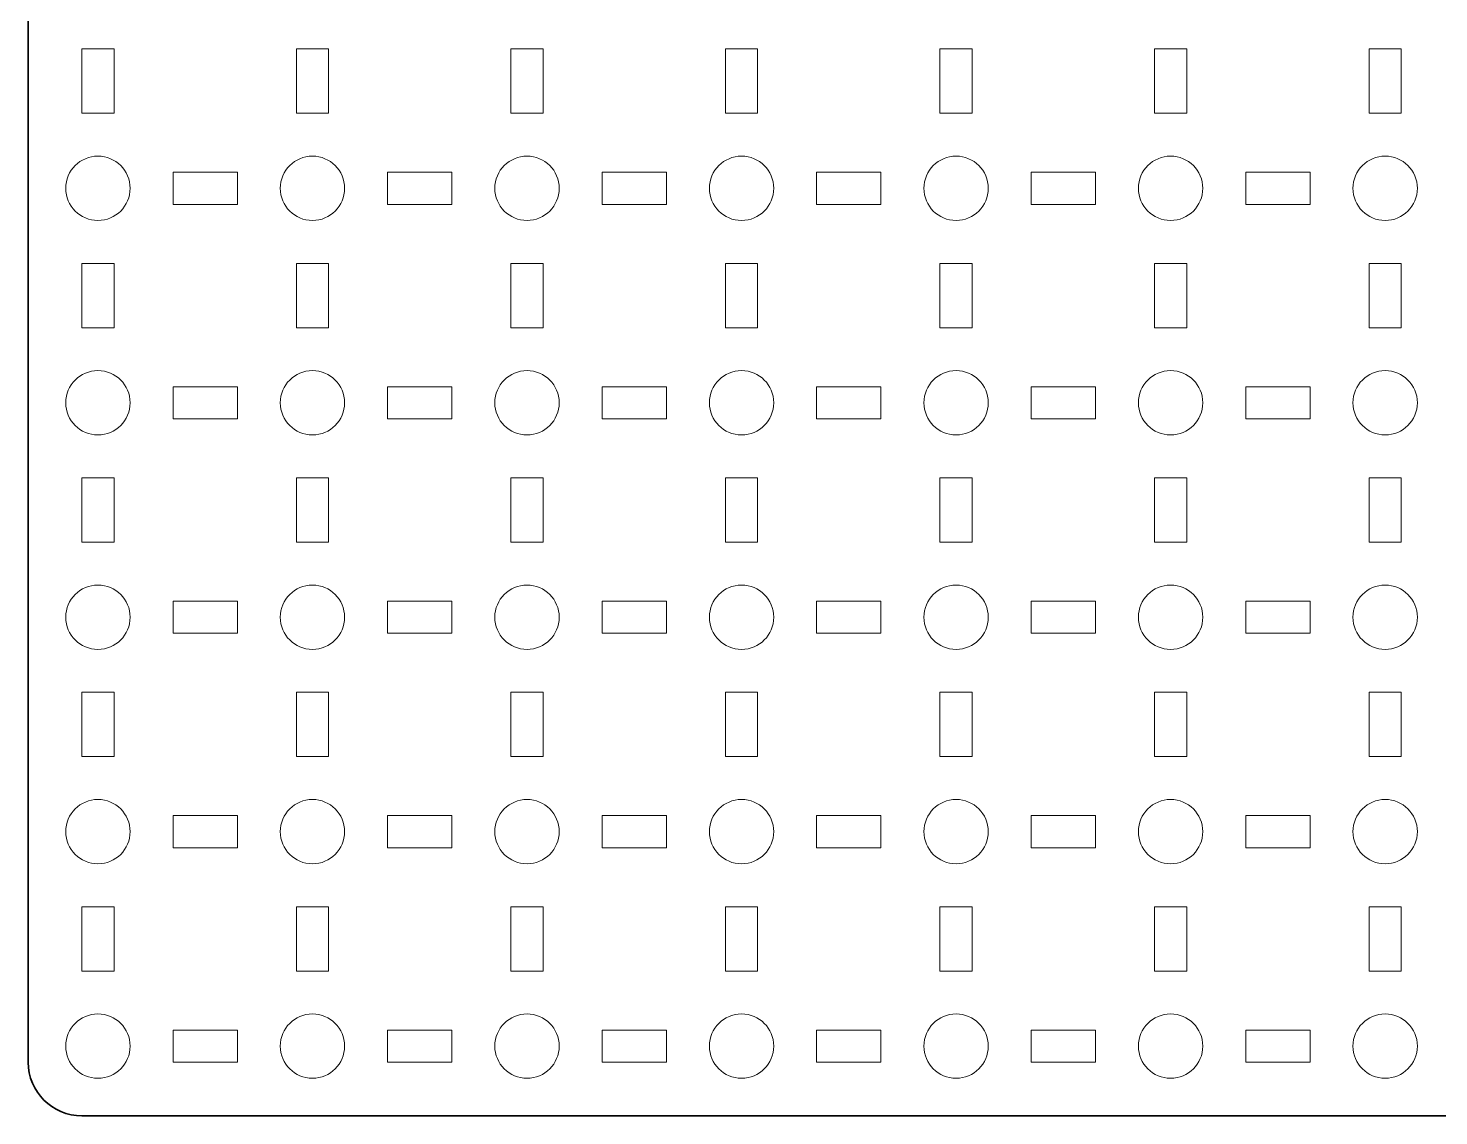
# Model space of a CAD drawing. Header units: centimetres. Extents: x -40 to 171, y -20 to 141.
# Drawn here: x 34.85 to 48, y 81.5 to 91.64 of the extents above; entities that cross this region are included whole.
import ezdxf

# ---------------------------------------------------------------- set-up
doc = ezdxf.new("R2010")
doc.units = ezdxf.units.CM
doc.header["$MEASUREMENT"] = 0
doc.layers.add('Layer 1', color=7, linetype='Continuous')

msp = doc.modelspace()

# ---------------------------------------------------------------- linework, layer by layer
at = {"layer": 'Layer 1', "color": 250, "lineweight": 35}
msp.add_open_spline([(53.65, 81.5), (53.65, 81.5), (35.35, 81.5), (35.35, 81.5), (35.35, 81.5), (35.07391, 81.5), (34.85, 81.72391), (34.85, 82), (34.85, 82), (34.85, 82), (34.85, 108.3), (34.85, 108.3), (34.85, 108.3), (34.85, 108.57609), (35.07391, 108.8), (35.35, 108.8), (35.35, 108.8), (35.35, 108.8), (53.65, 108.8), (53.65, 108.8), (53.65, 108.8), (53.92609, 108.8), (54.15, 108.57609), (54.15, 108.3), (54.15, 108.3), (54.15, 108.3), (54.15, 82), (54.15, 82), (54.15, 82), (54.15, 81.72391), (53.92609, 81.5), (53.65, 81.5)], degree=3, knots=[0, 0, 0, 0, 0.125, 0.125, 0.125, 0.125, 0.25, 0.25, 0.25, 0.25, 0.375, 0.375, 0.375, 0.375, 0.5, 0.5, 0.5, 0.5, 0.625, 0.625, 0.625, 0.625, 0.75, 0.75, 0.75, 0.75, 0.875, 0.875, 0.875, 0.875, 1, 1, 1, 1], dxfattribs=at)
at = {"layer": 'Layer 1', "color": 250, "lineweight": 20}
for points in [[(35.35, 90.85), (35.35, 90.85), (35.35, 91.45), (35.35, 91.45), (35.35, 91.45), (35.35, 91.45), (35.65, 91.45), (35.65, 91.45), (35.65, 91.45), (35.65, 91.45), (35.65, 90.85), (35.65, 90.85), (35.65, 90.85), (35.65, 90.85), (35.35, 90.85), (35.35, 90.85)], [(37.35, 90.85), (37.35, 90.85), (37.35, 91.45), (37.35, 91.45), (37.35, 91.45), (37.35, 91.45), (37.65, 91.45), (37.65, 91.45), (37.65, 91.45), (37.65, 91.45), (37.65, 90.85), (37.65, 90.85), (37.65, 90.85), (37.65, 90.85), (37.35, 90.85), (37.35, 90.85)], [(39.35, 90.85), (39.35, 90.85), (39.35, 91.45), (39.35, 91.45), (39.35, 91.45), (39.35, 91.45), (39.65, 91.45), (39.65, 91.45), (39.65, 91.45), (39.65, 91.45), (39.65, 90.85), (39.65, 90.85), (39.65, 90.85), (39.65, 90.85), (39.35, 90.85), (39.35, 90.85)], [(41.35, 90.85), (41.35, 90.85), (41.35, 91.45), (41.35, 91.45), (41.35, 91.45), (41.35, 91.45), (41.65, 91.45), (41.65, 91.45), (41.65, 91.45), (41.65, 91.45), (41.65, 90.85), (41.65, 90.85), (41.65, 90.85), (41.65, 90.85), (41.35, 90.85), (41.35, 90.85)], [(43.35, 90.85), (43.35, 90.85), (43.35, 91.45), (43.35, 91.45), (43.35, 91.45), (43.35, 91.45), (43.65, 91.45), (43.65, 91.45), (43.65, 91.45), (43.65, 91.45), (43.65, 90.85), (43.65, 90.85), (43.65, 90.85), (43.65, 90.85), (43.35, 90.85), (43.35, 90.85)], [(45.35, 90.85), (45.35, 90.85), (45.35, 91.45), (45.35, 91.45), (45.35, 91.45), (45.35, 91.45), (45.65, 91.45), (45.65, 91.45), (45.65, 91.45), (45.65, 91.45), (45.65, 90.85), (45.65, 90.85), (45.65, 90.85), (45.65, 90.85), (45.35, 90.85), (45.35, 90.85)], [(47.35, 90.85), (47.35, 90.85), (47.35, 91.45), (47.35, 91.45), (47.35, 91.45), (47.35, 91.45), (47.65, 91.45), (47.65, 91.45), (47.65, 91.45), (47.65, 91.45), (47.65, 90.85), (47.65, 90.85), (47.65, 90.85), (47.65, 90.85), (47.35, 90.85), (47.35, 90.85)], [(35.2, 90.15), (35.2, 90.31566), (35.33434, 90.45), (35.5, 90.45), (35.5, 90.45), (35.66566, 90.45), (35.8, 90.31566), (35.8, 90.15), (35.8, 90.15), (35.8, 89.98434), (35.66566, 89.85), (35.5, 89.85), (35.5, 89.85), (35.33434, 89.85), (35.2, 89.98434), (35.2, 90.15)], [(37.2, 90.15), (37.2, 90.31566), (37.33434, 90.45), (37.5, 90.45), (37.5, 90.45), (37.66566, 90.45), (37.8, 90.31566), (37.8, 90.15), (37.8, 90.15), (37.8, 89.98434), (37.66566, 89.85), (37.5, 89.85), (37.5, 89.85), (37.33434, 89.85), (37.2, 89.98434), (37.2, 90.15)], [(39.2, 90.15), (39.2, 90.31566), (39.33434, 90.45), (39.5, 90.45), (39.5, 90.45), (39.66566, 90.45), (39.8, 90.31566), (39.8, 90.15), (39.8, 90.15), (39.8, 89.98434), (39.66566, 89.85), (39.5, 89.85), (39.5, 89.85), (39.33434, 89.85), (39.2, 89.98434), (39.2, 90.15)], [(41.2, 90.15), (41.2, 90.31566), (41.33434, 90.45), (41.5, 90.45), (41.5, 90.45), (41.66566, 90.45), (41.8, 90.31566), (41.8, 90.15), (41.8, 90.15), (41.8, 89.98434), (41.66566, 89.85), (41.5, 89.85), (41.5, 89.85), (41.33434, 89.85), (41.2, 89.98434), (41.2, 90.15)], [(43.2, 90.15), (43.2, 90.31566), (43.33434, 90.45), (43.5, 90.45), (43.5, 90.45), (43.66566, 90.45), (43.8, 90.31566), (43.8, 90.15), (43.8, 90.15), (43.8, 89.98434), (43.66566, 89.85), (43.5, 89.85), (43.5, 89.85), (43.33434, 89.85), (43.2, 89.98434), (43.2, 90.15)], [(45.2, 90.15), (45.2, 90.31566), (45.33434, 90.45), (45.5, 90.45), (45.5, 90.45), (45.66566, 90.45), (45.8, 90.31566), (45.8, 90.15), (45.8, 90.15), (45.8, 89.98434), (45.66566, 89.85), (45.5, 89.85), (45.5, 89.85), (45.33434, 89.85), (45.2, 89.98434), (45.2, 90.15)], [(47.2, 90.15), (47.2, 90.31566), (47.33434, 90.45), (47.5, 90.45), (47.5, 90.45), (47.66566, 90.45), (47.8, 90.31566), (47.8, 90.15), (47.8, 90.15), (47.8, 89.98434), (47.66566, 89.85), (47.5, 89.85), (47.5, 89.85), (47.33434, 89.85), (47.2, 89.98434), (47.2, 90.15)], [(36.2, 90), (36.2, 90), (36.2, 90.3), (36.2, 90.3), (36.2, 90.3), (36.2, 90.3), (36.8, 90.3), (36.8, 90.3), (36.8, 90.3), (36.8, 90.3), (36.8, 90), (36.8, 90), (36.8, 90), (36.8, 90), (36.2, 90), (36.2, 90)], [(38.2, 90), (38.2, 90), (38.2, 90.3), (38.2, 90.3), (38.2, 90.3), (38.2, 90.3), (38.8, 90.3), (38.8, 90.3), (38.8, 90.3), (38.8, 90.3), (38.8, 90), (38.8, 90), (38.8, 90), (38.8, 90), (38.2, 90), (38.2, 90)], [(40.2, 90), (40.2, 90), (40.2, 90.3), (40.2, 90.3), (40.2, 90.3), (40.2, 90.3), (40.8, 90.3), (40.8, 90.3), (40.8, 90.3), (40.8, 90.3), (40.8, 90), (40.8, 90), (40.8, 90), (40.8, 90), (40.2, 90), (40.2, 90)], [(42.2, 90), (42.2, 90), (42.2, 90.3), (42.2, 90.3), (42.2, 90.3), (42.2, 90.3), (42.8, 90.3), (42.8, 90.3), (42.8, 90.3), (42.8, 90.3), (42.8, 90), (42.8, 90), (42.8, 90), (42.8, 90), (42.2, 90), (42.2, 90)], [(44.2, 90), (44.2, 90), (44.2, 90.3), (44.2, 90.3), (44.2, 90.3), (44.2, 90.3), (44.8, 90.3), (44.8, 90.3), (44.8, 90.3), (44.8, 90.3), (44.8, 90), (44.8, 90), (44.8, 90), (44.8, 90), (44.2, 90), (44.2, 90)], [(46.2, 90), (46.2, 90), (46.2, 90.3), (46.2, 90.3), (46.2, 90.3), (46.2, 90.3), (46.8, 90.3), (46.8, 90.3), (46.8, 90.3), (46.8, 90.3), (46.8, 90), (46.8, 90), (46.8, 90), (46.8, 90), (46.2, 90), (46.2, 90)], [(35.35, 88.85), (35.35, 88.85), (35.35, 89.45), (35.35, 89.45), (35.35, 89.45), (35.35, 89.45), (35.65, 89.45), (35.65, 89.45), (35.65, 89.45), (35.65, 89.45), (35.65, 88.85), (35.65, 88.85), (35.65, 88.85), (35.65, 88.85), (35.35, 88.85), (35.35, 88.85)], [(37.35, 88.85), (37.35, 88.85), (37.35, 89.45), (37.35, 89.45), (37.35, 89.45), (37.35, 89.45), (37.65, 89.45), (37.65, 89.45), (37.65, 89.45), (37.65, 89.45), (37.65, 88.85), (37.65, 88.85), (37.65, 88.85), (37.65, 88.85), (37.35, 88.85), (37.35, 88.85)], [(39.35, 88.85), (39.35, 88.85), (39.35, 89.45), (39.35, 89.45), (39.35, 89.45), (39.35, 89.45), (39.65, 89.45), (39.65, 89.45), (39.65, 89.45), (39.65, 89.45), (39.65, 88.85), (39.65, 88.85), (39.65, 88.85), (39.65, 88.85), (39.35, 88.85), (39.35, 88.85)], [(41.35, 88.85), (41.35, 88.85), (41.35, 89.45), (41.35, 89.45), (41.35, 89.45), (41.35, 89.45), (41.65, 89.45), (41.65, 89.45), (41.65, 89.45), (41.65, 89.45), (41.65, 88.85), (41.65, 88.85), (41.65, 88.85), (41.65, 88.85), (41.35, 88.85), (41.35, 88.85)], [(43.35, 88.85), (43.35, 88.85), (43.35, 89.45), (43.35, 89.45), (43.35, 89.45), (43.35, 89.45), (43.65, 89.45), (43.65, 89.45), (43.65, 89.45), (43.65, 89.45), (43.65, 88.85), (43.65, 88.85), (43.65, 88.85), (43.65, 88.85), (43.35, 88.85), (43.35, 88.85)], [(45.35, 88.85), (45.35, 88.85), (45.35, 89.45), (45.35, 89.45), (45.35, 89.45), (45.35, 89.45), (45.65, 89.45), (45.65, 89.45), (45.65, 89.45), (45.65, 89.45), (45.65, 88.85), (45.65, 88.85), (45.65, 88.85), (45.65, 88.85), (45.35, 88.85), (45.35, 88.85)], [(47.35, 88.85), (47.35, 88.85), (47.35, 89.45), (47.35, 89.45), (47.35, 89.45), (47.35, 89.45), (47.65, 89.45), (47.65, 89.45), (47.65, 89.45), (47.65, 89.45), (47.65, 88.85), (47.65, 88.85), (47.65, 88.85), (47.65, 88.85), (47.35, 88.85), (47.35, 88.85)], [(35.2, 88.15), (35.2, 88.31566), (35.33434, 88.45), (35.5, 88.45), (35.5, 88.45), (35.66566, 88.45), (35.8, 88.31566), (35.8, 88.15), (35.8, 88.15), (35.8, 87.98434), (35.66566, 87.85), (35.5, 87.85), (35.5, 87.85), (35.33434, 87.85), (35.2, 87.98434), (35.2, 88.15)], [(37.2, 88.15), (37.2, 88.31566), (37.33434, 88.45), (37.5, 88.45), (37.5, 88.45), (37.66566, 88.45), (37.8, 88.31566), (37.8, 88.15), (37.8, 88.15), (37.8, 87.98434), (37.66566, 87.85), (37.5, 87.85), (37.5, 87.85), (37.33434, 87.85), (37.2, 87.98434), (37.2, 88.15)], [(39.2, 88.15), (39.2, 88.31566), (39.33434, 88.45), (39.5, 88.45), (39.5, 88.45), (39.66566, 88.45), (39.8, 88.31566), (39.8, 88.15), (39.8, 88.15), (39.8, 87.98434), (39.66566, 87.85), (39.5, 87.85), (39.5, 87.85), (39.33434, 87.85), (39.2, 87.98434), (39.2, 88.15)], [(41.2, 88.15), (41.2, 88.31566), (41.33434, 88.45), (41.5, 88.45), (41.5, 88.45), (41.66566, 88.45), (41.8, 88.31566), (41.8, 88.15), (41.8, 88.15), (41.8, 87.98434), (41.66566, 87.85), (41.5, 87.85), (41.5, 87.85), (41.33434, 87.85), (41.2, 87.98434), (41.2, 88.15)], [(43.2, 88.15), (43.2, 88.31566), (43.33434, 88.45), (43.5, 88.45), (43.5, 88.45), (43.66566, 88.45), (43.8, 88.31566), (43.8, 88.15), (43.8, 88.15), (43.8, 87.98434), (43.66566, 87.85), (43.5, 87.85), (43.5, 87.85), (43.33434, 87.85), (43.2, 87.98434), (43.2, 88.15)], [(45.2, 88.15), (45.2, 88.31566), (45.33434, 88.45), (45.5, 88.45), (45.5, 88.45), (45.66566, 88.45), (45.8, 88.31566), (45.8, 88.15), (45.8, 88.15), (45.8, 87.98434), (45.66566, 87.85), (45.5, 87.85), (45.5, 87.85), (45.33434, 87.85), (45.2, 87.98434), (45.2, 88.15)], [(47.2, 88.15), (47.2, 88.31566), (47.33434, 88.45), (47.5, 88.45), (47.5, 88.45), (47.66566, 88.45), (47.8, 88.31566), (47.8, 88.15), (47.8, 88.15), (47.8, 87.98434), (47.66566, 87.85), (47.5, 87.85), (47.5, 87.85), (47.33434, 87.85), (47.2, 87.98434), (47.2, 88.15)], [(36.2, 88), (36.2, 88), (36.2, 88.3), (36.2, 88.3), (36.2, 88.3), (36.2, 88.3), (36.8, 88.3), (36.8, 88.3), (36.8, 88.3), (36.8, 88.3), (36.8, 88), (36.8, 88), (36.8, 88), (36.8, 88), (36.2, 88), (36.2, 88)], [(38.2, 88), (38.2, 88), (38.2, 88.3), (38.2, 88.3), (38.2, 88.3), (38.2, 88.3), (38.8, 88.3), (38.8, 88.3), (38.8, 88.3), (38.8, 88.3), (38.8, 88), (38.8, 88), (38.8, 88), (38.8, 88), (38.2, 88), (38.2, 88)], [(40.2, 88), (40.2, 88), (40.2, 88.3), (40.2, 88.3), (40.2, 88.3), (40.2, 88.3), (40.8, 88.3), (40.8, 88.3), (40.8, 88.3), (40.8, 88.3), (40.8, 88), (40.8, 88), (40.8, 88), (40.8, 88), (40.2, 88), (40.2, 88)], [(42.2, 88), (42.2, 88), (42.2, 88.3), (42.2, 88.3), (42.2, 88.3), (42.2, 88.3), (42.8, 88.3), (42.8, 88.3), (42.8, 88.3), (42.8, 88.3), (42.8, 88), (42.8, 88), (42.8, 88), (42.8, 88), (42.2, 88), (42.2, 88)], [(44.2, 88), (44.2, 88), (44.2, 88.3), (44.2, 88.3), (44.2, 88.3), (44.2, 88.3), (44.8, 88.3), (44.8, 88.3), (44.8, 88.3), (44.8, 88.3), (44.8, 88), (44.8, 88), (44.8, 88), (44.8, 88), (44.2, 88), (44.2, 88)], [(46.2, 88), (46.2, 88), (46.2, 88.3), (46.2, 88.3), (46.2, 88.3), (46.2, 88.3), (46.8, 88.3), (46.8, 88.3), (46.8, 88.3), (46.8, 88.3), (46.8, 88), (46.8, 88), (46.8, 88), (46.8, 88), (46.2, 88), (46.2, 88)], [(35.35, 86.85), (35.35, 86.85), (35.35, 87.45), (35.35, 87.45), (35.35, 87.45), (35.35, 87.45), (35.65, 87.45), (35.65, 87.45), (35.65, 87.45), (35.65, 87.45), (35.65, 86.85), (35.65, 86.85), (35.65, 86.85), (35.65, 86.85), (35.35, 86.85), (35.35, 86.85)], [(37.35, 86.85), (37.35, 86.85), (37.35, 87.45), (37.35, 87.45), (37.35, 87.45), (37.35, 87.45), (37.65, 87.45), (37.65, 87.45), (37.65, 87.45), (37.65, 87.45), (37.65, 86.85), (37.65, 86.85), (37.65, 86.85), (37.65, 86.85), (37.35, 86.85), (37.35, 86.85)], [(39.35, 86.85), (39.35, 86.85), (39.35, 87.45), (39.35, 87.45), (39.35, 87.45), (39.35, 87.45), (39.65, 87.45), (39.65, 87.45), (39.65, 87.45), (39.65, 87.45), (39.65, 86.85), (39.65, 86.85), (39.65, 86.85), (39.65, 86.85), (39.35, 86.85), (39.35, 86.85)], [(41.35, 86.85), (41.35, 86.85), (41.35, 87.45), (41.35, 87.45), (41.35, 87.45), (41.35, 87.45), (41.65, 87.45), (41.65, 87.45), (41.65, 87.45), (41.65, 87.45), (41.65, 86.85), (41.65, 86.85), (41.65, 86.85), (41.65, 86.85), (41.35, 86.85), (41.35, 86.85)], [(43.35, 86.85), (43.35, 86.85), (43.35, 87.45), (43.35, 87.45), (43.35, 87.45), (43.35, 87.45), (43.65, 87.45), (43.65, 87.45), (43.65, 87.45), (43.65, 87.45), (43.65, 86.85), (43.65, 86.85), (43.65, 86.85), (43.65, 86.85), (43.35, 86.85), (43.35, 86.85)], [(45.35, 86.85), (45.35, 86.85), (45.35, 87.45), (45.35, 87.45), (45.35, 87.45), (45.35, 87.45), (45.65, 87.45), (45.65, 87.45), (45.65, 87.45), (45.65, 87.45), (45.65, 86.85), (45.65, 86.85), (45.65, 86.85), (45.65, 86.85), (45.35, 86.85), (45.35, 86.85)], [(47.35, 86.85), (47.35, 86.85), (47.35, 87.45), (47.35, 87.45), (47.35, 87.45), (47.35, 87.45), (47.65, 87.45), (47.65, 87.45), (47.65, 87.45), (47.65, 87.45), (47.65, 86.85), (47.65, 86.85), (47.65, 86.85), (47.65, 86.85), (47.35, 86.85), (47.35, 86.85)], [(35.2, 86.15), (35.2, 86.31566), (35.33434, 86.45), (35.5, 86.45), (35.5, 86.45), (35.66566, 86.45), (35.8, 86.31566), (35.8, 86.15), (35.8, 86.15), (35.8, 85.98434), (35.66566, 85.85), (35.5, 85.85), (35.5, 85.85), (35.33434, 85.85), (35.2, 85.98434), (35.2, 86.15)], [(37.2, 86.15), (37.2, 86.31566), (37.33434, 86.45), (37.5, 86.45), (37.5, 86.45), (37.66566, 86.45), (37.8, 86.31566), (37.8, 86.15), (37.8, 86.15), (37.8, 85.98434), (37.66566, 85.85), (37.5, 85.85), (37.5, 85.85), (37.33434, 85.85), (37.2, 85.98434), (37.2, 86.15)], [(39.2, 86.15), (39.2, 86.31566), (39.33434, 86.45), (39.5, 86.45), (39.5, 86.45), (39.66566, 86.45), (39.8, 86.31566), (39.8, 86.15), (39.8, 86.15), (39.8, 85.98434), (39.66566, 85.85), (39.5, 85.85), (39.5, 85.85), (39.33434, 85.85), (39.2, 85.98434), (39.2, 86.15)], [(41.2, 86.15), (41.2, 86.31566), (41.33434, 86.45), (41.5, 86.45), (41.5, 86.45), (41.66566, 86.45), (41.8, 86.31566), (41.8, 86.15), (41.8, 86.15), (41.8, 85.98434), (41.66566, 85.85), (41.5, 85.85), (41.5, 85.85), (41.33434, 85.85), (41.2, 85.98434), (41.2, 86.15)], [(43.2, 86.15), (43.2, 86.31566), (43.33434, 86.45), (43.5, 86.45), (43.5, 86.45), (43.66566, 86.45), (43.8, 86.31566), (43.8, 86.15), (43.8, 86.15), (43.8, 85.98434), (43.66566, 85.85), (43.5, 85.85), (43.5, 85.85), (43.33434, 85.85), (43.2, 85.98434), (43.2, 86.15)], [(45.2, 86.15), (45.2, 86.31566), (45.33434, 86.45), (45.5, 86.45), (45.5, 86.45), (45.66566, 86.45), (45.8, 86.31566), (45.8, 86.15), (45.8, 86.15), (45.8, 85.98434), (45.66566, 85.85), (45.5, 85.85), (45.5, 85.85), (45.33434, 85.85), (45.2, 85.98434), (45.2, 86.15)], [(47.2, 86.15), (47.2, 86.31566), (47.33434, 86.45), (47.5, 86.45), (47.5, 86.45), (47.66566, 86.45), (47.8, 86.31566), (47.8, 86.15), (47.8, 86.15), (47.8, 85.98434), (47.66566, 85.85), (47.5, 85.85), (47.5, 85.85), (47.33434, 85.85), (47.2, 85.98434), (47.2, 86.15)], [(36.2, 86), (36.2, 86), (36.2, 86.3), (36.2, 86.3), (36.2, 86.3), (36.2, 86.3), (36.8, 86.3), (36.8, 86.3), (36.8, 86.3), (36.8, 86.3), (36.8, 86), (36.8, 86), (36.8, 86), (36.8, 86), (36.2, 86), (36.2, 86)], [(38.2, 86), (38.2, 86), (38.2, 86.3), (38.2, 86.3), (38.2, 86.3), (38.2, 86.3), (38.8, 86.3), (38.8, 86.3), (38.8, 86.3), (38.8, 86.3), (38.8, 86), (38.8, 86), (38.8, 86), (38.8, 86), (38.2, 86), (38.2, 86)], [(40.2, 86), (40.2, 86), (40.2, 86.3), (40.2, 86.3), (40.2, 86.3), (40.2, 86.3), (40.8, 86.3), (40.8, 86.3), (40.8, 86.3), (40.8, 86.3), (40.8, 86), (40.8, 86), (40.8, 86), (40.8, 86), (40.2, 86), (40.2, 86)], [(42.2, 86), (42.2, 86), (42.2, 86.3), (42.2, 86.3), (42.2, 86.3), (42.2, 86.3), (42.8, 86.3), (42.8, 86.3), (42.8, 86.3), (42.8, 86.3), (42.8, 86), (42.8, 86), (42.8, 86), (42.8, 86), (42.2, 86), (42.2, 86)], [(44.2, 86), (44.2, 86), (44.2, 86.3), (44.2, 86.3), (44.2, 86.3), (44.2, 86.3), (44.8, 86.3), (44.8, 86.3), (44.8, 86.3), (44.8, 86.3), (44.8, 86), (44.8, 86), (44.8, 86), (44.8, 86), (44.2, 86), (44.2, 86)], [(46.2, 86), (46.2, 86), (46.2, 86.3), (46.2, 86.3), (46.2, 86.3), (46.2, 86.3), (46.8, 86.3), (46.8, 86.3), (46.8, 86.3), (46.8, 86.3), (46.8, 86), (46.8, 86), (46.8, 86), (46.8, 86), (46.2, 86), (46.2, 86)], [(35.35, 84.85), (35.35, 84.85), (35.35, 85.45), (35.35, 85.45), (35.35, 85.45), (35.35, 85.45), (35.65, 85.45), (35.65, 85.45), (35.65, 85.45), (35.65, 85.45), (35.65, 84.85), (35.65, 84.85), (35.65, 84.85), (35.65, 84.85), (35.35, 84.85), (35.35, 84.85)], [(37.35, 84.85), (37.35, 84.85), (37.35, 85.45), (37.35, 85.45), (37.35, 85.45), (37.35, 85.45), (37.65, 85.45), (37.65, 85.45), (37.65, 85.45), (37.65, 85.45), (37.65, 84.85), (37.65, 84.85), (37.65, 84.85), (37.65, 84.85), (37.35, 84.85), (37.35, 84.85)], [(39.35, 84.85), (39.35, 84.85), (39.35, 85.45), (39.35, 85.45), (39.35, 85.45), (39.35, 85.45), (39.65, 85.45), (39.65, 85.45), (39.65, 85.45), (39.65, 85.45), (39.65, 84.85), (39.65, 84.85), (39.65, 84.85), (39.65, 84.85), (39.35, 84.85), (39.35, 84.85)], [(41.35, 84.85), (41.35, 84.85), (41.35, 85.45), (41.35, 85.45), (41.35, 85.45), (41.35, 85.45), (41.65, 85.45), (41.65, 85.45), (41.65, 85.45), (41.65, 85.45), (41.65, 84.85), (41.65, 84.85), (41.65, 84.85), (41.65, 84.85), (41.35, 84.85), (41.35, 84.85)], [(43.35, 84.85), (43.35, 84.85), (43.35, 85.45), (43.35, 85.45), (43.35, 85.45), (43.35, 85.45), (43.65, 85.45), (43.65, 85.45), (43.65, 85.45), (43.65, 85.45), (43.65, 84.85), (43.65, 84.85), (43.65, 84.85), (43.65, 84.85), (43.35, 84.85), (43.35, 84.85)], [(45.35, 84.85), (45.35, 84.85), (45.35, 85.45), (45.35, 85.45), (45.35, 85.45), (45.35, 85.45), (45.65, 85.45), (45.65, 85.45), (45.65, 85.45), (45.65, 85.45), (45.65, 84.85), (45.65, 84.85), (45.65, 84.85), (45.65, 84.85), (45.35, 84.85), (45.35, 84.85)], [(47.35, 84.85), (47.35, 84.85), (47.35, 85.45), (47.35, 85.45), (47.35, 85.45), (47.35, 85.45), (47.65, 85.45), (47.65, 85.45), (47.65, 85.45), (47.65, 85.45), (47.65, 84.85), (47.65, 84.85), (47.65, 84.85), (47.65, 84.85), (47.35, 84.85), (47.35, 84.85)], [(35.2, 84.15), (35.2, 84.31566), (35.33434, 84.45), (35.5, 84.45), (35.5, 84.45), (35.66566, 84.45), (35.8, 84.31566), (35.8, 84.15), (35.8, 84.15), (35.8, 83.98434), (35.66566, 83.85), (35.5, 83.85), (35.5, 83.85), (35.33434, 83.85), (35.2, 83.98434), (35.2, 84.15)], [(37.2, 84.15), (37.2, 84.31566), (37.33434, 84.45), (37.5, 84.45), (37.5, 84.45), (37.66566, 84.45), (37.8, 84.31566), (37.8, 84.15), (37.8, 84.15), (37.8, 83.98434), (37.66566, 83.85), (37.5, 83.85), (37.5, 83.85), (37.33434, 83.85), (37.2, 83.98434), (37.2, 84.15)], [(39.2, 84.15), (39.2, 84.31566), (39.33434, 84.45), (39.5, 84.45), (39.5, 84.45), (39.66566, 84.45), (39.8, 84.31566), (39.8, 84.15), (39.8, 84.15), (39.8, 83.98434), (39.66566, 83.85), (39.5, 83.85), (39.5, 83.85), (39.33434, 83.85), (39.2, 83.98434), (39.2, 84.15)], [(41.2, 84.15), (41.2, 84.31566), (41.33434, 84.45), (41.5, 84.45), (41.5, 84.45), (41.66566, 84.45), (41.8, 84.31566), (41.8, 84.15), (41.8, 84.15), (41.8, 83.98434), (41.66566, 83.85), (41.5, 83.85), (41.5, 83.85), (41.33434, 83.85), (41.2, 83.98434), (41.2, 84.15)], [(43.2, 84.15), (43.2, 84.31566), (43.33434, 84.45), (43.5, 84.45), (43.5, 84.45), (43.66566, 84.45), (43.8, 84.31566), (43.8, 84.15), (43.8, 84.15), (43.8, 83.98434), (43.66566, 83.85), (43.5, 83.85), (43.5, 83.85), (43.33434, 83.85), (43.2, 83.98434), (43.2, 84.15)], [(45.2, 84.15), (45.2, 84.31566), (45.33434, 84.45), (45.5, 84.45), (45.5, 84.45), (45.66566, 84.45), (45.8, 84.31566), (45.8, 84.15), (45.8, 84.15), (45.8, 83.98434), (45.66566, 83.85), (45.5, 83.85), (45.5, 83.85), (45.33434, 83.85), (45.2, 83.98434), (45.2, 84.15)], [(47.2, 84.15), (47.2, 84.31566), (47.33434, 84.45), (47.5, 84.45), (47.5, 84.45), (47.66566, 84.45), (47.8, 84.31566), (47.8, 84.15), (47.8, 84.15), (47.8, 83.98434), (47.66566, 83.85), (47.5, 83.85), (47.5, 83.85), (47.33434, 83.85), (47.2, 83.98434), (47.2, 84.15)], [(36.2, 84), (36.2, 84), (36.2, 84.3), (36.2, 84.3), (36.2, 84.3), (36.2, 84.3), (36.8, 84.3), (36.8, 84.3), (36.8, 84.3), (36.8, 84.3), (36.8, 84), (36.8, 84), (36.8, 84), (36.8, 84), (36.2, 84), (36.2, 84)], [(38.2, 84), (38.2, 84), (38.2, 84.3), (38.2, 84.3), (38.2, 84.3), (38.2, 84.3), (38.8, 84.3), (38.8, 84.3), (38.8, 84.3), (38.8, 84.3), (38.8, 84), (38.8, 84), (38.8, 84), (38.8, 84), (38.2, 84), (38.2, 84)], [(40.2, 84), (40.2, 84), (40.2, 84.3), (40.2, 84.3), (40.2, 84.3), (40.2, 84.3), (40.8, 84.3), (40.8, 84.3), (40.8, 84.3), (40.8, 84.3), (40.8, 84), (40.8, 84), (40.8, 84), (40.8, 84), (40.2, 84), (40.2, 84)], [(42.2, 84), (42.2, 84), (42.2, 84.3), (42.2, 84.3), (42.2, 84.3), (42.2, 84.3), (42.8, 84.3), (42.8, 84.3), (42.8, 84.3), (42.8, 84.3), (42.8, 84), (42.8, 84), (42.8, 84), (42.8, 84), (42.2, 84), (42.2, 84)], [(44.2, 84), (44.2, 84), (44.2, 84.3), (44.2, 84.3), (44.2, 84.3), (44.2, 84.3), (44.8, 84.3), (44.8, 84.3), (44.8, 84.3), (44.8, 84.3), (44.8, 84), (44.8, 84), (44.8, 84), (44.8, 84), (44.2, 84), (44.2, 84)], [(46.2, 84), (46.2, 84), (46.2, 84.3), (46.2, 84.3), (46.2, 84.3), (46.2, 84.3), (46.8, 84.3), (46.8, 84.3), (46.8, 84.3), (46.8, 84.3), (46.8, 84), (46.8, 84), (46.8, 84), (46.8, 84), (46.2, 84), (46.2, 84)], [(35.35, 82.85), (35.35, 82.85), (35.35, 83.45), (35.35, 83.45), (35.35, 83.45), (35.35, 83.45), (35.65, 83.45), (35.65, 83.45), (35.65, 83.45), (35.65, 83.45), (35.65, 82.85), (35.65, 82.85), (35.65, 82.85), (35.65, 82.85), (35.35, 82.85), (35.35, 82.85)], [(37.35, 82.85), (37.35, 82.85), (37.35, 83.45), (37.35, 83.45), (37.35, 83.45), (37.35, 83.45), (37.65, 83.45), (37.65, 83.45), (37.65, 83.45), (37.65, 83.45), (37.65, 82.85), (37.65, 82.85), (37.65, 82.85), (37.65, 82.85), (37.35, 82.85), (37.35, 82.85)], [(39.35, 82.85), (39.35, 82.85), (39.35, 83.45), (39.35, 83.45), (39.35, 83.45), (39.35, 83.45), (39.65, 83.45), (39.65, 83.45), (39.65, 83.45), (39.65, 83.45), (39.65, 82.85), (39.65, 82.85), (39.65, 82.85), (39.65, 82.85), (39.35, 82.85), (39.35, 82.85)], [(41.35, 82.85), (41.35, 82.85), (41.35, 83.45), (41.35, 83.45), (41.35, 83.45), (41.35, 83.45), (41.65, 83.45), (41.65, 83.45), (41.65, 83.45), (41.65, 83.45), (41.65, 82.85), (41.65, 82.85), (41.65, 82.85), (41.65, 82.85), (41.35, 82.85), (41.35, 82.85)], [(43.35, 82.85), (43.35, 82.85), (43.35, 83.45), (43.35, 83.45), (43.35, 83.45), (43.35, 83.45), (43.65, 83.45), (43.65, 83.45), (43.65, 83.45), (43.65, 83.45), (43.65, 82.85), (43.65, 82.85), (43.65, 82.85), (43.65, 82.85), (43.35, 82.85), (43.35, 82.85)], [(45.35, 82.85), (45.35, 82.85), (45.35, 83.45), (45.35, 83.45), (45.35, 83.45), (45.35, 83.45), (45.65, 83.45), (45.65, 83.45), (45.65, 83.45), (45.65, 83.45), (45.65, 82.85), (45.65, 82.85), (45.65, 82.85), (45.65, 82.85), (45.35, 82.85), (45.35, 82.85)], [(47.35, 82.85), (47.35, 82.85), (47.35, 83.45), (47.35, 83.45), (47.35, 83.45), (47.35, 83.45), (47.65, 83.45), (47.65, 83.45), (47.65, 83.45), (47.65, 83.45), (47.65, 82.85), (47.65, 82.85), (47.65, 82.85), (47.65, 82.85), (47.35, 82.85), (47.35, 82.85)], [(35.2, 82.15), (35.2, 82.31566), (35.33434, 82.45), (35.5, 82.45), (35.5, 82.45), (35.66566, 82.45), (35.8, 82.31566), (35.8, 82.15), (35.8, 82.15), (35.8, 81.98434), (35.66566, 81.85), (35.5, 81.85), (35.5, 81.85), (35.33434, 81.85), (35.2, 81.98434), (35.2, 82.15)], [(37.2, 82.15), (37.2, 82.31566), (37.33434, 82.45), (37.5, 82.45), (37.5, 82.45), (37.66566, 82.45), (37.8, 82.31566), (37.8, 82.15), (37.8, 82.15), (37.8, 81.98434), (37.66566, 81.85), (37.5, 81.85), (37.5, 81.85), (37.33434, 81.85), (37.2, 81.98434), (37.2, 82.15)], [(39.2, 82.15), (39.2, 82.31566), (39.33434, 82.45), (39.5, 82.45), (39.5, 82.45), (39.66566, 82.45), (39.8, 82.31566), (39.8, 82.15), (39.8, 82.15), (39.8, 81.98434), (39.66566, 81.85), (39.5, 81.85), (39.5, 81.85), (39.33434, 81.85), (39.2, 81.98434), (39.2, 82.15)], [(41.2, 82.15), (41.2, 82.31566), (41.33434, 82.45), (41.5, 82.45), (41.5, 82.45), (41.66566, 82.45), (41.8, 82.31566), (41.8, 82.15), (41.8, 82.15), (41.8, 81.98434), (41.66566, 81.85), (41.5, 81.85), (41.5, 81.85), (41.33434, 81.85), (41.2, 81.98434), (41.2, 82.15)], [(43.2, 82.15), (43.2, 82.31566), (43.33434, 82.45), (43.5, 82.45), (43.5, 82.45), (43.66566, 82.45), (43.8, 82.31566), (43.8, 82.15), (43.8, 82.15), (43.8, 81.98434), (43.66566, 81.85), (43.5, 81.85), (43.5, 81.85), (43.33434, 81.85), (43.2, 81.98434), (43.2, 82.15)], [(45.2, 82.15), (45.2, 82.31566), (45.33434, 82.45), (45.5, 82.45), (45.5, 82.45), (45.66566, 82.45), (45.8, 82.31566), (45.8, 82.15), (45.8, 82.15), (45.8, 81.98434), (45.66566, 81.85), (45.5, 81.85), (45.5, 81.85), (45.33434, 81.85), (45.2, 81.98434), (45.2, 82.15)], [(47.2, 82.15), (47.2, 82.31566), (47.33434, 82.45), (47.5, 82.45), (47.5, 82.45), (47.66566, 82.45), (47.8, 82.31566), (47.8, 82.15), (47.8, 82.15), (47.8, 81.98434), (47.66566, 81.85), (47.5, 81.85), (47.5, 81.85), (47.33434, 81.85), (47.2, 81.98434), (47.2, 82.15)], [(36.2, 82), (36.2, 82), (36.2, 82.3), (36.2, 82.3), (36.2, 82.3), (36.2, 82.3), (36.8, 82.3), (36.8, 82.3), (36.8, 82.3), (36.8, 82.3), (36.8, 82), (36.8, 82), (36.8, 82), (36.8, 82), (36.2, 82), (36.2, 82)], [(38.2, 82), (38.2, 82), (38.2, 82.3), (38.2, 82.3), (38.2, 82.3), (38.2, 82.3), (38.8, 82.3), (38.8, 82.3), (38.8, 82.3), (38.8, 82.3), (38.8, 82), (38.8, 82), (38.8, 82), (38.8, 82), (38.2, 82), (38.2, 82)], [(40.2, 82), (40.2, 82), (40.2, 82.3), (40.2, 82.3), (40.2, 82.3), (40.2, 82.3), (40.8, 82.3), (40.8, 82.3), (40.8, 82.3), (40.8, 82.3), (40.8, 82), (40.8, 82), (40.8, 82), (40.8, 82), (40.2, 82), (40.2, 82)], [(42.2, 82), (42.2, 82), (42.2, 82.3), (42.2, 82.3), (42.2, 82.3), (42.2, 82.3), (42.8, 82.3), (42.8, 82.3), (42.8, 82.3), (42.8, 82.3), (42.8, 82), (42.8, 82), (42.8, 82), (42.8, 82), (42.2, 82), (42.2, 82)], [(44.2, 82), (44.2, 82), (44.2, 82.3), (44.2, 82.3), (44.2, 82.3), (44.2, 82.3), (44.8, 82.3), (44.8, 82.3), (44.8, 82.3), (44.8, 82.3), (44.8, 82), (44.8, 82), (44.8, 82), (44.8, 82), (44.2, 82), (44.2, 82)], [(46.2, 82), (46.2, 82), (46.2, 82.3), (46.2, 82.3), (46.2, 82.3), (46.2, 82.3), (46.8, 82.3), (46.8, 82.3), (46.8, 82.3), (46.8, 82.3), (46.8, 82), (46.8, 82), (46.8, 82), (46.8, 82), (46.2, 82), (46.2, 82)]]:
    msp.add_open_spline(points, degree=3, knots=[0, 0, 0, 0, 0.25, 0.25, 0.25, 0.25, 0.5, 0.5, 0.5, 0.5, 0.75, 0.75, 0.75, 0.75, 1, 1, 1, 1], dxfattribs=at)

doc.saveas('drawing.dxf')
